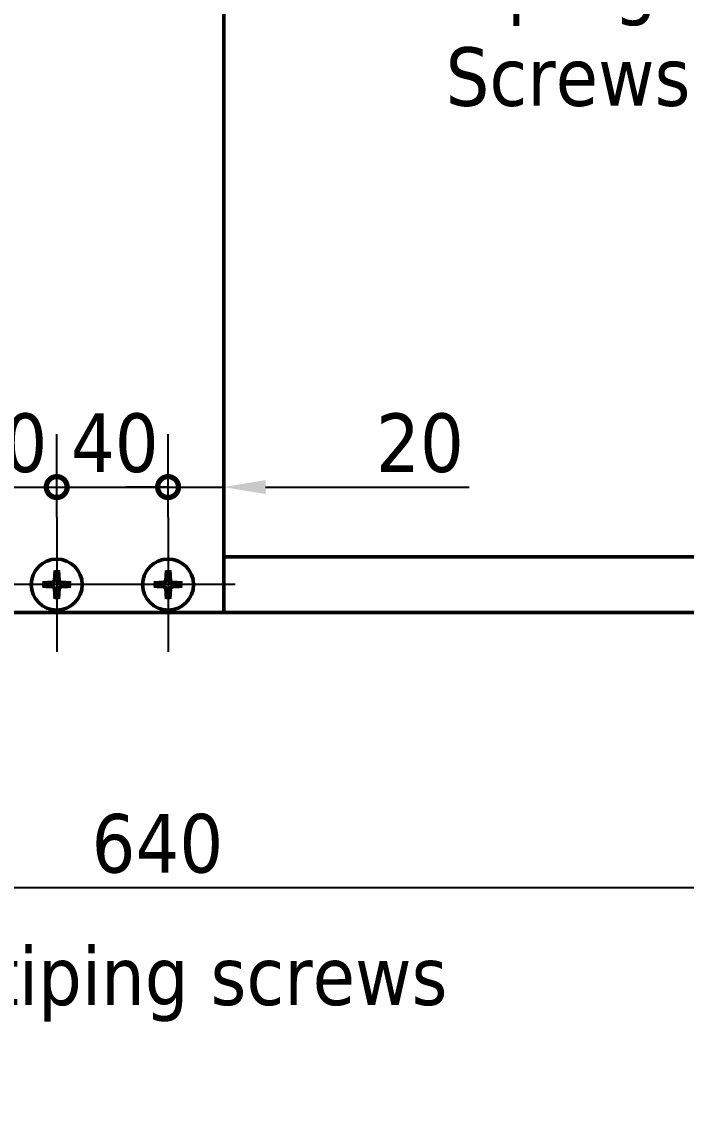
# Model space of a CAD drawing. Header units: millimetres. Extents: x -1407 to 2520, y 0 to 1782.
# Drawn here: x 1534.2 to 1772.7, y 1009.9 to 1403.3 of the extents above; entities that cross this region are included whole.
import ezdxf

# ---------------------------------------------------------------- set-up
doc = ezdxf.new("R2010")
doc.units = ezdxf.units.MM
doc.header["$LTSCALE"] = 6
for name, color, linetype, lineweight in [('Center Mark (ISO)', 7, 'Continuous', 25), ('Dimension (ISO)', 7, 'Continuous', 25), ('Symbol (ISO)', 7, 'Continuous', 25), ('Visible (ISO)', 7, 'Continuous', 50)]:
    doc.layers.add(name, color=color, linetype=linetype, lineweight=lineweight)
doc.styles.add('Note Text (ISO)', font='tahoma.ttf')
doc.dimstyles.new('Default (ISO)', dxfattribs={"dimscale": 6, "dimtxt": 3.5, "dimasz": 2.5, "dimexe": 3.175, "dimexo": 0, "dimgap": 0.762, "dimtad": 1, "dimrnd": 1e-08, "dimzin": 0, "dimtxsty": 'Note Text (ISO)', "dimcen": 0.09, "dimdle": 10, "dimclrd": 256, "dimclre": 256, "dimclrt": 256, "dimazin": 0, "dimtfac": 1.001486, "dimtmove": 0, "dimatfit": 3, "dimfxl": 1, "dimtolj": 1, "dimtzin": 0, "dimlwd": -1, "dimlwe": -1, "dimarcsym": 0})
doc.dimstyles.new('Default - Method 1b (ISO)$7', dxfattribs={"dimscale": 6, "dimtxt": 3.5, "dimasz": 2.5, "dimexe": 3.175, "dimexo": 0, "dimgap": 0.762, "dimtad": 1, "dimtoh": 1, "dimrnd": 1e-08, "dimtxsty": 'Note Text (ISO)', "dimcen": 0.09, "dimdle": 10, "dimclrd": 256, "dimclre": 256, "dimclrt": 256, "dimazin": 2, "dimtfac": 1, "dimtmove": 0, "dimatfit": 3, "dimfxl": 1, "dimtolj": 1, "dimlwd": -1, "dimlwe": -1, "dimarcsym": 0})

# ---------------------------------------------------------------- blocks, each defined once
blk = doc.blocks.new('*D16')
at = {"layer": 'Defpoints', "color": 0, "transparency": 16777216}
for p in [(1261.68, 1191.4), (1901.68, 1191.4), (1901.68, 1092.63)]:
    blk.add_point(p, dxfattribs=at)
at = {"layer": 'Dimension (ISO)', "transparency": 16777216}
for p, q in [((1261.68, 1191.4), (1261.68, 1073.58)), ((1901.68, 1191.4), (1901.68, 1073.58)), ((1276.68, 1092.63), (1886.68, 1092.63))]:
    blk.add_line(p, q, dxfattribs=at)
for points in [[(1276.68, 1095.13), (1276.68, 1090.13), (1261.68, 1092.63)], [(1886.68, 1095.13), (1886.68, 1090.13), (1901.68, 1092.63)]]:
    blk.add_solid(points, dxfattribs=at)
at = {"layer": 'Dimension (ISO)', "transparency": 16777216, "insert": (1559.21, 1119.07), "char_height": 21, "attachment_point": 1, "style": 'Note Text (ISO)'}
blk.add_mtext('\\A1;640', dxfattribs=at)
blk = doc.blocks.new('_DotSmall')
at = {"color": 0, "linetype": 'ByBlock', "const_width": 0.5}
blk.add_lwpolyline([(-0.0625, 0, 1), (0.0625, 0, 1)], format="xyb", close=True, dxfattribs=at)
blk = doc.blocks.new('*D26')
at = {"layer": 'Defpoints', "color": 0, "transparency": 16777216}
for p in [(1546.68, 1236.4), (1546.68, 1225.55), (1506.68, 1176.4)]:
    blk.add_point(p, dxfattribs=at)
at = {"layer": 'Dimension (ISO)', "transparency": 16777216}
for p, q in [((1546.68, 1225.55), (1546.68, 1255.45)), ((1506.68, 1236.4), (1546.68, 1236.4))]:
    blk.add_line(p, q, dxfattribs=at)
at = {"layer": 'Dimension (ISO)', "transparency": 16777216, "xscale": 15, "yscale": 15, "zscale": 15}
blk.add_blockref('_DotSmall', (1506.68, 1236.4), dxfattribs=at)
at = {"layer": 'Dimension (ISO)', "transparency": 16777216, "xscale": 15, "yscale": 15, "zscale": 15, "rotation": 180}
blk.add_blockref('_DotSmall', (1546.68, 1236.4), dxfattribs=at)
at = {"layer": 'Dimension (ISO)', "transparency": 16777216, "insert": (1511.78, 1262.83), "char_height": 21, "attachment_point": 1, "style": 'Note Text (ISO)'}
blk.add_mtext('\\A1;40', dxfattribs=at)
blk = doc.blocks.new('*D27')
at = {"layer": 'Defpoints', "color": 0, "transparency": 16777216}
for p in [(1586.68, 1236.4), (1546.68, 1225.55), (1586.68, 1225.55)]:
    blk.add_point(p, dxfattribs=at)
at = {"layer": 'Dimension (ISO)', "transparency": 16777216}
for p, q in [((1546.68, 1225.55), (1546.68, 1255.45)), ((1586.68, 1225.55), (1586.68, 1255.45)), ((1546.68, 1236.4), (1586.68, 1236.4))]:
    blk.add_line(p, q, dxfattribs=at)
at = {"layer": 'Dimension (ISO)', "transparency": 16777216, "xscale": 15, "yscale": 15, "zscale": 15}
blk.add_blockref('_DotSmall', (1546.68, 1236.4), dxfattribs=at)
at = {"layer": 'Dimension (ISO)', "transparency": 16777216, "xscale": 15, "yscale": 15, "zscale": 15, "rotation": 180}
blk.add_blockref('_DotSmall', (1586.68, 1236.4), dxfattribs=at)
at = {"layer": 'Dimension (ISO)', "transparency": 16777216, "insert": (1551.78, 1262.83), "char_height": 21, "attachment_point": 1, "style": 'Note Text (ISO)'}
blk.add_mtext('\\A1;40', dxfattribs=at)
blk = doc.blocks.new('*D28')
at = {"layer": 'Defpoints', "color": 0, "transparency": 16777216}
for p in [(1606.68, 1236.4), (1586.68, 1225.55), (1606.68, 1191.4)]:
    blk.add_point(p, dxfattribs=at)
at = {"layer": 'Dimension (ISO)', "transparency": 16777216}
for p, q in [((1586.68, 1225.55), (1586.68, 1255.45)), ((1586.68, 1236.4), (1571.68, 1236.4)), ((1586.68, 1236.4), (1606.68, 1236.4)), ((1621.68, 1236.4), (1694.79, 1236.4))]:
    blk.add_line(p, q, dxfattribs=at)
blk.add_solid([(1621.68, 1238.9), (1621.68, 1233.9), (1606.68, 1236.4)], dxfattribs=at)
at = {"layer": 'Dimension (ISO)', "transparency": 16777216, "xscale": 15, "yscale": 15, "zscale": 15}
blk.add_blockref('_DotSmall', (1586.68, 1236.4), dxfattribs=at)
at = {"layer": 'Dimension (ISO)', "transparency": 16777216, "insert": (1661.39, 1262.84), "char_height": 21, "attachment_point": 1, "style": 'Note Text (ISO)'}
blk.add_mtext('\\A1;20', dxfattribs=at)

msp = doc.modelspace()

# ---------------------------------------------------------------- linework, layer by layer
at = {"layer": 'Center Mark (ISO)', "linetype": 'Continuous'}
for p, q in [((1546.68, 1225.55), (1546.68, 1177.25)), ((1586.68, 1225.55), (1586.68, 1177.25)), ((1570.83, 1201.4), (1522.53, 1201.4)), ((1610.83, 1201.4), (1562.53, 1201.4))]:
    msp.add_line(p, q, dxfattribs=at)
at = {"layer": 'Visible (ISO)'}
for p, q in [((1606.68, 1191.4), (1606.68, 1591.4)), ((1606.68, 1211.4), (1901.68, 1211.4)), ((1546.09, 1206.51), (1545.83, 1202.93)), ((1547.26, 1206.51), (1547.52, 1202.93)), ((1586.09, 1206.51), (1585.83, 1202.93)), ((1587.26, 1206.51), (1587.52, 1202.93)), ((1541.56, 1201.98), (1545.14, 1202.24)), ((1541.56, 1200.81), (1545.14, 1200.55)), ((1551.79, 1201.98), (1548.21, 1202.24)), ((1551.79, 1200.81), (1548.21, 1200.55)), ((1581.56, 1201.98), (1585.14, 1202.24)), ((1581.56, 1200.81), (1585.14, 1200.55)), ((1591.79, 1201.98), (1588.21, 1202.24)), ((1591.79, 1200.81), (1588.21, 1200.55)), ((1546.09, 1196.28), (1545.83, 1199.86)), ((1547.26, 1196.28), (1547.52, 1199.86)), ((1586.09, 1196.28), (1585.83, 1199.86)), ((1587.26, 1196.28), (1587.52, 1199.86)), ((1406.68, 1191.4), (1606.68, 1191.4)), ((1606.68, 1191.4), (1901.68, 1191.4))]:
    msp.add_line(p, q, dxfattribs=at)
for centre in [(1546.68, 1201.4), (1586.68, 1201.4)]:
    msp.add_circle(centre, 9.15, dxfattribs=at)
for centre, radius, start, end in [((1546.68, 1201.4), 2.94, 76.6931, 103.3069), ((1546.68, 1201.4), 4, 80.5864, 99.4136), ((1586.68, 1201.4), 2.94, 76.6931, 103.3069), ((1586.68, 1201.4), 4, 80.5864, 99.4136), ((1546.68, 1201.4), 4, 170.5864, 189.4136), ((1546.68, 1201.4), 2.94, 166.6931, 193.3069), ((1545.09, 1202.98), 0.744, 274.1627, 355.8373), ((1545.09, 1199.81), 0.744, 4.1627, 85.8373), ((1548.26, 1202.98), 0.744, 184.1627, 265.8373), ((1548.26, 1199.81), 0.744, 94.1627, 175.8373), ((1546.68, 1201.4), 2.94, 346.6931, 13.3069), ((1546.68, 1201.4), 4, 350.5864, 9.4136), ((1586.68, 1201.4), 4, 170.5864, 189.4136), ((1586.68, 1201.4), 2.94, 166.6931, 193.3069), ((1585.09, 1202.98), 0.744, 274.1627, 355.8373), ((1585.09, 1199.81), 0.744, 4.1627, 85.8373), ((1588.26, 1202.98), 0.744, 184.1627, 265.8373), ((1588.26, 1199.81), 0.744, 94.1627, 175.8373), ((1586.68, 1201.4), 2.94, 346.6931, 13.3069), ((1586.68, 1201.4), 4, 350.5864, 9.4136), ((1546.68, 1201.4), 2.94, 256.6931, 283.3069), ((1546.68, 1201.4), 4, 260.5864, 279.4136), ((1586.68, 1201.4), 2.94, 256.6931, 283.3069), ((1586.68, 1201.4), 4, 260.5864, 279.4136)]:
    msp.add_arc(centre, radius, start, end, dxfattribs=at)
for points, weights in [([(1546, 1204.25), (1545.95, 1203.41), (1545.91, 1202.92)], [1, 1.2714534298, 1.48220437453]), ([(1546.04, 1205.35), (1546.02, 1204.72), (1546, 1204.25)], [1.01836817946, 1.02210568662, 1]), ([(1546.08, 1206.3), (1546.07, 1206.11), (1546.06, 1205.93)], [1.0017923273, 1.00680252734, 1.01034617284]), ([(1547.29, 1205.93), (1547.28, 1206.11), (1547.27, 1206.3)], [1.01034617284, 1.00680252734, 1.0017923273]), ([(1547.35, 1204.25), (1547.33, 1204.72), (1547.31, 1205.35)], [1, 1.02210568662, 1.01836817946]), ([(1547.44, 1202.92), (1547.41, 1203.41), (1547.35, 1204.25)], [1.48220437453, 1.2714534298, 1]), ([(1586, 1204.25), (1585.95, 1203.41), (1585.91, 1202.92)], [1, 1.2714534298, 1.48220437453]), ([(1586.04, 1205.35), (1586.02, 1204.72), (1586, 1204.25)], [1.01836817946, 1.02210568662, 1]), ([(1586.08, 1206.3), (1586.07, 1206.11), (1586.06, 1205.93)], [1.0017923273, 1.00680252734, 1.01034617284]), ([(1587.29, 1205.93), (1587.28, 1206.11), (1587.27, 1206.3)], [1.01034617284, 1.00680252734, 1.0017923273]), ([(1587.35, 1204.25), (1587.33, 1204.72), (1587.31, 1205.35)], [1, 1.02210568662, 1.01836817946]), ([(1587.44, 1202.92), (1587.41, 1203.41), (1587.35, 1204.25)], [1.48220437453, 1.2714534298, 1]), ([(1542.14, 1202.01), (1541.97, 1202), (1541.78, 1201.99)], [1.01034617284, 1.00680252734, 1.0017923273]), ([(1541.78, 1200.8), (1541.97, 1200.79), (1542.14, 1200.79)], [1.0017923273, 1.00680252734, 1.01034617284]), ([(1543.82, 1202.07), (1543.36, 1202.06), (1542.73, 1202.03)], [1, 1.02210568662, 1.01836817946]), ([(1542.73, 1200.76), (1543.36, 1200.74), (1543.82, 1200.72)], [1.01836817946, 1.02210568662, 1]), ([(1545.15, 1202.16), (1544.66, 1202.13), (1543.82, 1202.07)], [1.48220437453, 1.2714534298, 1]), ([(1543.82, 1200.72), (1544.66, 1200.67), (1545.15, 1200.64)], [1, 1.2714534298, 1.48220437453]), ([(1549.53, 1202.07), (1548.69, 1202.13), (1548.2, 1202.16)], [1, 1.2714534298, 1.48220437453]), ([(1548.2, 1200.64), (1548.69, 1200.67), (1549.53, 1200.72)], [1.48220437453, 1.2714534298, 1]), ([(1550.63, 1202.03), (1550, 1202.06), (1549.53, 1202.07)], [1.01836817946, 1.02210568662, 1]), ([(1549.53, 1200.72), (1550, 1200.74), (1550.63, 1200.76)], [1, 1.02210568662, 1.01836817946]), ([(1551.57, 1201.99), (1551.39, 1202), (1551.21, 1202.01)], [1.0017923273, 1.00680252734, 1.01034617284]), ([(1551.21, 1200.79), (1551.39, 1200.79), (1551.57, 1200.8)], [1.01034617284, 1.00680252734, 1.0017923273]), ([(1582.14, 1202.01), (1581.97, 1202), (1581.78, 1201.99)], [1.01034617284, 1.00680252734, 1.0017923273]), ([(1581.78, 1200.8), (1581.97, 1200.79), (1582.14, 1200.79)], [1.0017923273, 1.00680252734, 1.01034617284]), ([(1583.82, 1202.07), (1583.36, 1202.06), (1582.73, 1202.03)], [1, 1.02210568662, 1.01836817946]), ([(1582.73, 1200.76), (1583.36, 1200.74), (1583.82, 1200.72)], [1.01836817946, 1.02210568662, 1]), ([(1585.15, 1202.16), (1584.66, 1202.13), (1583.82, 1202.07)], [1.48220437453, 1.2714534298, 1]), ([(1583.82, 1200.72), (1584.66, 1200.67), (1585.15, 1200.64)], [1, 1.2714534298, 1.48220437453]), ([(1589.53, 1202.07), (1588.69, 1202.13), (1588.2, 1202.16)], [1, 1.2714534298, 1.48220437453]), ([(1588.2, 1200.64), (1588.69, 1200.67), (1589.53, 1200.72)], [1.48220437453, 1.2714534298, 1]), ([(1590.63, 1202.03), (1590, 1202.06), (1589.53, 1202.07)], [1.01836817946, 1.02210568662, 1]), ([(1589.53, 1200.72), (1590, 1200.74), (1590.63, 1200.76)], [1, 1.02210568662, 1.01836817946]), ([(1591.57, 1201.99), (1591.39, 1202), (1591.21, 1202.01)], [1.0017923273, 1.00680252734, 1.01034617284]), ([(1591.21, 1200.79), (1591.39, 1200.79), (1591.57, 1200.8)], [1.01034617284, 1.00680252734, 1.0017923273]), ([(1545.91, 1199.87), (1545.95, 1199.38), (1546, 1198.54)], [1.48220437453, 1.2714534298, 1]), ([(1546, 1198.54), (1546.02, 1198.08), (1546.04, 1197.45)], [1, 1.02210568662, 1.01836817946]), ([(1546.06, 1196.86), (1546.07, 1196.69), (1546.08, 1196.5)], [1.01034617284, 1.00680252734, 1.0017923273]), ([(1547.27, 1196.5), (1547.28, 1196.69), (1547.29, 1196.86)], [1.0017923273, 1.00680252734, 1.01034617284]), ([(1547.31, 1197.45), (1547.33, 1198.08), (1547.35, 1198.54)], [1.01836817946, 1.02210568662, 1]), ([(1547.35, 1198.54), (1547.41, 1199.38), (1547.44, 1199.87)], [1, 1.2714534298, 1.48220437453]), ([(1585.91, 1199.87), (1585.95, 1199.38), (1586, 1198.54)], [1.48220437453, 1.2714534298, 1]), ([(1586, 1198.54), (1586.02, 1198.08), (1586.04, 1197.45)], [1, 1.02210568662, 1.01836817946]), ([(1586.06, 1196.86), (1586.07, 1196.69), (1586.08, 1196.5)], [1.01034617284, 1.00680252734, 1.0017923273]), ([(1587.27, 1196.5), (1587.28, 1196.69), (1587.29, 1196.86)], [1.0017923273, 1.00680252734, 1.01034617284]), ([(1587.31, 1197.45), (1587.33, 1198.08), (1587.35, 1198.54)], [1.01836817946, 1.02210568662, 1]), ([(1587.35, 1198.54), (1587.41, 1199.38), (1587.44, 1199.87)], [1, 1.2714534298, 1.48220437453])]:
    msp.add_rational_spline(points, weights, degree=2, dxfattribs=at)
for points, knots in [([(1546.08, 1206.3), (1546.08, 1206.31), (1546.08, 1206.32), (1546.08, 1206.36), (1546.08, 1206.39), (1546.09, 1206.45), (1546.09, 1206.48), (1546.09, 1206.51)], [0.08155065, 0.08155065, 0.08155065, 0.08155065, 0.08870364, 0.08870364, 0.09763224, 0.09763224, 0.10665098, 0.10665098, 0.10665098, 0.10665098]), ([(1547.26, 1206.51), (1547.26, 1206.48), (1547.27, 1206.45), (1547.27, 1206.39), (1547.27, 1206.36), (1547.27, 1206.32), (1547.27, 1206.31), (1547.27, 1206.3)], [0.03558365, 0.03558365, 0.03558365, 0.03558365, 0.04460239, 0.04460239, 0.05353099, 0.05353099, 0.06068398, 0.06068398, 0.06068398, 0.06068398]), ([(1586.08, 1206.3), (1586.08, 1206.31), (1586.08, 1206.32), (1586.08, 1206.36), (1586.08, 1206.39), (1586.09, 1206.45), (1586.09, 1206.48), (1586.09, 1206.51)], [0.08155065, 0.08155065, 0.08155065, 0.08155065, 0.08870364, 0.08870364, 0.09763224, 0.09763224, 0.10665098, 0.10665098, 0.10665098, 0.10665098]), ([(1587.26, 1206.51), (1587.26, 1206.48), (1587.27, 1206.45), (1587.27, 1206.39), (1587.27, 1206.36), (1587.27, 1206.32), (1587.27, 1206.31), (1587.27, 1206.3)], [0.03558365, 0.03558365, 0.03558365, 0.03558365, 0.04460239, 0.04460239, 0.05353099, 0.05353099, 0.06068398, 0.06068398, 0.06068398, 0.06068398]), ([(1541.56, 1201.98), (1541.59, 1201.98), (1541.63, 1201.99), (1541.68, 1201.99), (1541.71, 1201.99), (1541.75, 1201.99), (1541.77, 1201.99), (1541.78, 1201.99)], [0.03558365, 0.03558365, 0.03558365, 0.03558365, 0.04460239, 0.04460239, 0.05353099, 0.05353099, 0.06068398, 0.06068398, 0.06068398, 0.06068398]), ([(1541.78, 1200.8), (1541.77, 1200.8), (1541.75, 1200.8), (1541.71, 1200.8), (1541.68, 1200.8), (1541.63, 1200.81), (1541.59, 1200.81), (1541.56, 1200.81)], [0.08155065, 0.08155065, 0.08155065, 0.08155065, 0.08870364, 0.08870364, 0.09763224, 0.09763224, 0.10665098, 0.10665098, 0.10665098, 0.10665098]), ([(1545.91, 1202.92), (1545.91, 1202.88), (1545.91, 1202.84), (1545.88, 1202.73), (1545.86, 1202.66), (1545.78, 1202.52), (1545.73, 1202.45), (1545.62, 1202.34), (1545.56, 1202.29), (1545.42, 1202.22), (1545.34, 1202.19), (1545.23, 1202.17), (1545.19, 1202.16), (1545.15, 1202.16)], [0.3714856, 0.3714856, 0.3714856, 0.3714856, 0.3844278, 0.3844278, 0.4074344, 0.4074344, 0.430441, 0.430441, 0.4534477, 0.4534477, 0.4764543, 0.4764543, 0.4893965, 0.4893965, 0.4893965, 0.4893965]), ([(1545.15, 1200.64), (1545.19, 1200.63), (1545.23, 1200.63), (1545.34, 1200.6), (1545.42, 1200.58), (1545.56, 1200.5), (1545.62, 1200.45), (1545.73, 1200.34), (1545.78, 1200.28), (1545.86, 1200.14), (1545.88, 1200.06), (1545.91, 1199.95), (1545.91, 1199.91), (1545.91, 1199.87)], [0.3714856, 0.3714856, 0.3714856, 0.3714856, 0.3844278, 0.3844278, 0.4074344, 0.4074344, 0.430441, 0.430441, 0.4534477, 0.4534477, 0.4764543, 0.4764543, 0.4893965, 0.4893965, 0.4893965, 0.4893965]), ([(1548.2, 1202.16), (1548.16, 1202.16), (1548.12, 1202.17), (1548.01, 1202.19), (1547.94, 1202.22), (1547.8, 1202.29), (1547.73, 1202.34), (1547.62, 1202.45), (1547.57, 1202.52), (1547.5, 1202.66), (1547.47, 1202.73), (1547.45, 1202.84), (1547.44, 1202.88), (1547.44, 1202.92)], [0.3714856, 0.3714856, 0.3714856, 0.3714856, 0.3844278, 0.3844278, 0.4074344, 0.4074344, 0.430441, 0.430441, 0.4534477, 0.4534477, 0.4764543, 0.4764543, 0.4893965, 0.4893965, 0.4893965, 0.4893965]), ([(1547.44, 1199.87), (1547.44, 1199.91), (1547.45, 1199.95), (1547.47, 1200.06), (1547.5, 1200.14), (1547.57, 1200.28), (1547.62, 1200.34), (1547.73, 1200.45), (1547.8, 1200.5), (1547.94, 1200.58), (1548.01, 1200.6), (1548.12, 1200.63), (1548.16, 1200.63), (1548.2, 1200.64)], [0.3714856, 0.3714856, 0.3714856, 0.3714856, 0.3844278, 0.3844278, 0.4074344, 0.4074344, 0.430441, 0.430441, 0.4534477, 0.4534477, 0.4764543, 0.4764543, 0.4893965, 0.4893965, 0.4893965, 0.4893965]), ([(1551.57, 1201.99), (1551.59, 1201.99), (1551.6, 1201.99), (1551.64, 1201.99), (1551.67, 1201.99), (1551.73, 1201.99), (1551.76, 1201.98), (1551.79, 1201.98)], [0.08155065, 0.08155065, 0.08155065, 0.08155065, 0.08870364, 0.08870364, 0.09763224, 0.09763224, 0.10665098, 0.10665098, 0.10665098, 0.10665098]), ([(1551.79, 1200.81), (1551.76, 1200.81), (1551.73, 1200.81), (1551.67, 1200.8), (1551.64, 1200.8), (1551.6, 1200.8), (1551.59, 1200.8), (1551.57, 1200.8)], [0.03558365, 0.03558365, 0.03558365, 0.03558365, 0.04460239, 0.04460239, 0.05353099, 0.05353099, 0.06068398, 0.06068398, 0.06068398, 0.06068398]), ([(1581.56, 1201.98), (1581.59, 1201.98), (1581.63, 1201.99), (1581.68, 1201.99), (1581.71, 1201.99), (1581.75, 1201.99), (1581.77, 1201.99), (1581.78, 1201.99)], [0.03558365, 0.03558365, 0.03558365, 0.03558365, 0.04460239, 0.04460239, 0.05353099, 0.05353099, 0.06068398, 0.06068398, 0.06068398, 0.06068398]), ([(1581.78, 1200.8), (1581.77, 1200.8), (1581.75, 1200.8), (1581.71, 1200.8), (1581.68, 1200.8), (1581.63, 1200.81), (1581.59, 1200.81), (1581.56, 1200.81)], [0.08155065, 0.08155065, 0.08155065, 0.08155065, 0.08870364, 0.08870364, 0.09763224, 0.09763224, 0.10665098, 0.10665098, 0.10665098, 0.10665098]), ([(1585.91, 1202.92), (1585.91, 1202.88), (1585.91, 1202.84), (1585.88, 1202.73), (1585.86, 1202.66), (1585.78, 1202.52), (1585.73, 1202.45), (1585.62, 1202.34), (1585.56, 1202.29), (1585.42, 1202.22), (1585.34, 1202.19), (1585.23, 1202.17), (1585.19, 1202.16), (1585.15, 1202.16)], [0.3714856, 0.3714856, 0.3714856, 0.3714856, 0.3844278, 0.3844278, 0.4074344, 0.4074344, 0.430441, 0.430441, 0.4534477, 0.4534477, 0.4764543, 0.4764543, 0.4893965, 0.4893965, 0.4893965, 0.4893965]), ([(1585.15, 1200.64), (1585.19, 1200.63), (1585.23, 1200.63), (1585.34, 1200.6), (1585.42, 1200.58), (1585.56, 1200.5), (1585.62, 1200.45), (1585.73, 1200.34), (1585.78, 1200.28), (1585.86, 1200.14), (1585.88, 1200.06), (1585.91, 1199.95), (1585.91, 1199.91), (1585.91, 1199.87)], [0.3714856, 0.3714856, 0.3714856, 0.3714856, 0.3844278, 0.3844278, 0.4074344, 0.4074344, 0.430441, 0.430441, 0.4534477, 0.4534477, 0.4764543, 0.4764543, 0.4893965, 0.4893965, 0.4893965, 0.4893965]), ([(1588.2, 1202.16), (1588.16, 1202.16), (1588.12, 1202.17), (1588.01, 1202.19), (1587.94, 1202.22), (1587.8, 1202.29), (1587.73, 1202.34), (1587.62, 1202.45), (1587.57, 1202.52), (1587.5, 1202.66), (1587.47, 1202.73), (1587.45, 1202.84), (1587.44, 1202.88), (1587.44, 1202.92)], [0.3714856, 0.3714856, 0.3714856, 0.3714856, 0.3844278, 0.3844278, 0.4074344, 0.4074344, 0.430441, 0.430441, 0.4534477, 0.4534477, 0.4764543, 0.4764543, 0.4893965, 0.4893965, 0.4893965, 0.4893965]), ([(1587.44, 1199.87), (1587.44, 1199.91), (1587.45, 1199.95), (1587.47, 1200.06), (1587.5, 1200.14), (1587.57, 1200.28), (1587.62, 1200.34), (1587.73, 1200.45), (1587.8, 1200.5), (1587.94, 1200.58), (1588.01, 1200.6), (1588.12, 1200.63), (1588.16, 1200.63), (1588.2, 1200.64)], [0.3714856, 0.3714856, 0.3714856, 0.3714856, 0.3844278, 0.3844278, 0.4074344, 0.4074344, 0.430441, 0.430441, 0.4534477, 0.4534477, 0.4764543, 0.4764543, 0.4893965, 0.4893965, 0.4893965, 0.4893965]), ([(1591.57, 1201.99), (1591.59, 1201.99), (1591.6, 1201.99), (1591.64, 1201.99), (1591.67, 1201.99), (1591.73, 1201.99), (1591.76, 1201.98), (1591.79, 1201.98)], [0.08155065, 0.08155065, 0.08155065, 0.08155065, 0.08870364, 0.08870364, 0.09763224, 0.09763224, 0.10665098, 0.10665098, 0.10665098, 0.10665098]), ([(1591.79, 1200.81), (1591.76, 1200.81), (1591.73, 1200.81), (1591.67, 1200.8), (1591.64, 1200.8), (1591.6, 1200.8), (1591.59, 1200.8), (1591.57, 1200.8)], [0.03558365, 0.03558365, 0.03558365, 0.03558365, 0.04460239, 0.04460239, 0.05353099, 0.05353099, 0.06068398, 0.06068398, 0.06068398, 0.06068398]), ([(1546.09, 1196.28), (1546.09, 1196.31), (1546.09, 1196.35), (1546.08, 1196.4), (1546.08, 1196.43), (1546.08, 1196.47), (1546.08, 1196.49), (1546.08, 1196.5)], [0.03558365, 0.03558365, 0.03558365, 0.03558365, 0.04460239, 0.04460239, 0.05353099, 0.05353099, 0.06068398, 0.06068398, 0.06068398, 0.06068398]), ([(1547.27, 1196.5), (1547.27, 1196.49), (1547.27, 1196.47), (1547.27, 1196.43), (1547.27, 1196.4), (1547.27, 1196.35), (1547.26, 1196.31), (1547.26, 1196.28)], [0.08155065, 0.08155065, 0.08155065, 0.08155065, 0.08870364, 0.08870364, 0.09763224, 0.09763224, 0.10665098, 0.10665098, 0.10665098, 0.10665098]), ([(1586.09, 1196.28), (1586.09, 1196.31), (1586.09, 1196.35), (1586.08, 1196.4), (1586.08, 1196.43), (1586.08, 1196.47), (1586.08, 1196.49), (1586.08, 1196.5)], [0.03558365, 0.03558365, 0.03558365, 0.03558365, 0.04460239, 0.04460239, 0.05353099, 0.05353099, 0.06068398, 0.06068398, 0.06068398, 0.06068398]), ([(1587.27, 1196.5), (1587.27, 1196.49), (1587.27, 1196.47), (1587.27, 1196.43), (1587.27, 1196.4), (1587.27, 1196.35), (1587.26, 1196.31), (1587.26, 1196.28)], [0.08155065, 0.08155065, 0.08155065, 0.08155065, 0.08870364, 0.08870364, 0.09763224, 0.09763224, 0.10665098, 0.10665098, 0.10665098, 0.10665098])]:
    msp.add_open_spline(points, degree=3, knots=knots, dxfattribs=at)

# ---------------------------------------------------------------- texts
at = {"layer": 'Symbol (ISO)', "char_height": 21, "attachment_point": 1, "line_spacing_factor": 0.987884, "style": 'Note Text (ISO)'}
for s, insert, width in [('\\fTahoma|b0|i0;Tiping Screws 10-1022\\P\\fTahoma|b0|i0;Screws for furniture', (1686.36, 1428.82), 290.4943), ('\\fTahoma|b0|i0;Fixing with tiping screws\\P\\fTahoma|b0|i0;  and glue', (1380.98, 1071.51), 312.4984)]:
    msp.add_mtext(s, dxfattribs=dict(at, insert=insert, width=width))

# ---------------------------------------------------------------- dimensions: what is measured, and where the dimension line sits
at = {"layer": 'Dimension (ISO)'}
for base, p1, p2, override, picture, middle in [((1546.68, 1236.4), (1506.68, 1176.4), (1546.68, 1225.55), {"dimgap": 0.762, "dimdec": 0, "dimblk1": 'DotSmall', "dimblk2": 'DotSmall', "dimsah": 1, "dimdle": 0, "dimse1": 1, "dimtol": 0, "dimlim": 0, "dimtp": 0, "dimtm": 0, "dimtdec": 2, "dimtofl": 0}, '*D26', (1526.68, 1236.4)), ((1586.68, 1236.4), (1546.68, 1225.55), (1586.68, 1225.55), {"dimgap": 0.762, "dimdec": 0, "dimblk1": 'DotSmall', "dimblk2": 'DotSmall', "dimsah": 1, "dimdle": 0, "dimtol": 0, "dimlim": 0, "dimtp": 0, "dimtm": 0, "dimtdec": 2, "dimtofl": 0}, '*D27', (1566.68, 1236.4)), ((1606.68, 1236.4), (1586.68, 1225.55), (1606.68, 1191.4), {"dimgap": 0.762, "dimdec": 0, "dimblk1": 'DotSmall', "dimsah": 1, "dimdle": 0, "dimse2": 1, "dimtol": 0, "dimlim": 0, "dimtp": 0, "dimtm": 0, "dimtdec": 2, "dimtofl": 1, "dimatfit": 1}, '*D28', (1675.8, 1236.4)), ((1901.68, 1092.63), (1261.68, 1191.4), (1901.68, 1191.4), {"dimgap": 0.762, "dimdec": 0, "dimtol": 0, "dimlim": 0, "dimtp": 0, "dimtm": 0, "dimtdec": 2, "dimtofl": 0, "dimatfit": 1}, '*D16', (1581.68, 1092.63))]:
    dim = msp.add_linear_dim(base=base, p1=p1, p2=p2, angle=180, dimstyle='Default (ISO)', override=override, dxfattribs=at)
    dim.commit()
    dim.dimension.update_dxf_attribs({"geometry": picture, "text_midpoint": middle, "dimtype": 160})

# ---------------------------------------------------------------- leaders
at = {"layer": 'Symbol (ISO)', "annotation_type": 0, "has_hookline": 1, "hookline_direction": 0, "text_width": 309.89}
msp.add_leader([(1261.68, 1220.01), (1361.41, 1061.01), (1376.41, 1061.01)], dimstyle='Default - Method 1b (ISO)$7', override={"dimtad": 0}, dxfattribs=at)

doc.saveas('drawing.dxf')
